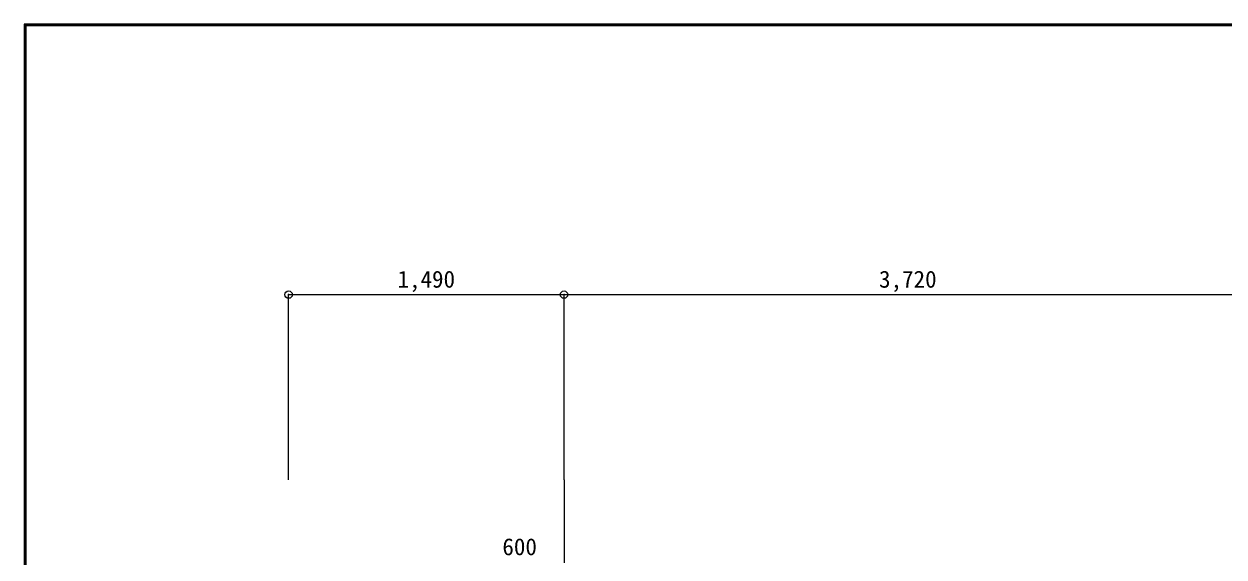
# Model space of a CAD drawing. Units: millimetres at full size, sheet at 1:50. Extents: x -9674 to 9699, y -6794 to 6791.
# Drawn here: x -9674 to -3182, y 3911 to 6791 of the extents above; entities that cross this region are included whole.
import ezdxf
from ezdxf.enums import TextEntityAlignment as Align

# ---------------------------------------------------------------- set-up
doc = ezdxf.new("R2010")
doc.units = ezdxf.units.MM
doc.header["$LTSCALE"] = 50
doc.header["$PDMODE"] = 32
doc.header["$PDSIZE"] = 40
doc.linetypes.add('CHAIN2', pattern=[12, 9, -1, 1, -1])
doc.linetypes.add('DASHED1', pattern=[1.8, 1.2, -0.6])
for name, color, linetype, lineweight in [('0-0_図面枠', 7, 'Continuous', 9), ('1-0_芯', 2, 'DASHED1', 25), ('1-B_寸法', 7, 'Continuous', 9)]:
    doc.layers.add(name, color=color, linetype=linetype, lineweight=lineweight)
doc.styles.add('ＭＳ ゴシック', font='')
doc.styles.get('ＭＳ ゴシック').set_extended_font_data('MS Gothic')

msp = doc.modelspace()

# ---------------------------------------------------------------- linework, layer by layer
at = {"layer": '0-0_図面枠'}
for p, q in [((-9673.92, 6791.43), (-9673.92, -6793.93)), ((-9672.16, 6789.66), (-9672.16, -6792.16)), ((9697.16, 6789.66), (-9672.16, 6789.66)), ((-9670.4, 6787.9), (-9670.4, -6790.4)), ((9695.4, 6787.9), (-9670.4, 6787.9)), ((-9668.64, -6788.64), (-9668.64, 6786.14)), ((-9668.64, 6786.14), (9693.64, 6786.14)), ((-9666.87, 6784.38), (-9666.87, -6786.88)), ((9691.87, 6784.38), (-9666.87, 6784.38)), ((-9665.11, 6782.61), (-9665.11, -6785.11)), ((9690.11, 6782.61), (-9665.11, 6782.61)), ((-9663.35, 6780.85), (-9663.35, -6783.35)), ((9688.35, 6780.85), (-9663.35, 6780.85))]:
    msp.add_line(p, q, dxfattribs=at)
msp.add_lwpolyline([(9698.92, -6793.93), (9698.92, 6791.43), (-9673.92, 6791.43)], dxfattribs=at)
at = {"layer": '1-0_芯', "color": 7, "linetype": 'CHAIN2', "lineweight": 9}
msp.add_line((-6752.5, 4329.12), (-6752.5, -3890.88), dxfattribs=at)
at = {"layer": '1-B_寸法'}
for p, q in [((-8242.5, 4329.12), (-8242.5, 5329.12)), ((-8242.5, 5329.12), (-6752.5, 5329.12)), ((-6752.5, 4329.12), (-6752.5, 5329.12)), ((-6752.5, 5329.12), (-3032.5, 5329.12))]:
    msp.add_line(p, q, dxfattribs=at)
at = {"layer": '1-B_寸法', "color": 3}
for p in [(-8242.5, 5329.12), (-6752.5, 5329.12)]:
    msp.add_point(p, dxfattribs=at)

# ---------------------------------------------------------------- texts
at = {"layer": '1-B_寸法', "style": 'ＭＳ ゴシック'}
for s, p in [('1,490', (-7653.75, 5339.12)), ('3,720', (-5048.75, 5339.12)), ('600', (-7086.25, 3893.43))]:
    msp.add_text(s, height=91.64, dxfattribs=at).set_placement(p, align=Align.BOTTOM_LEFT)

doc.saveas('drawing.dxf')
